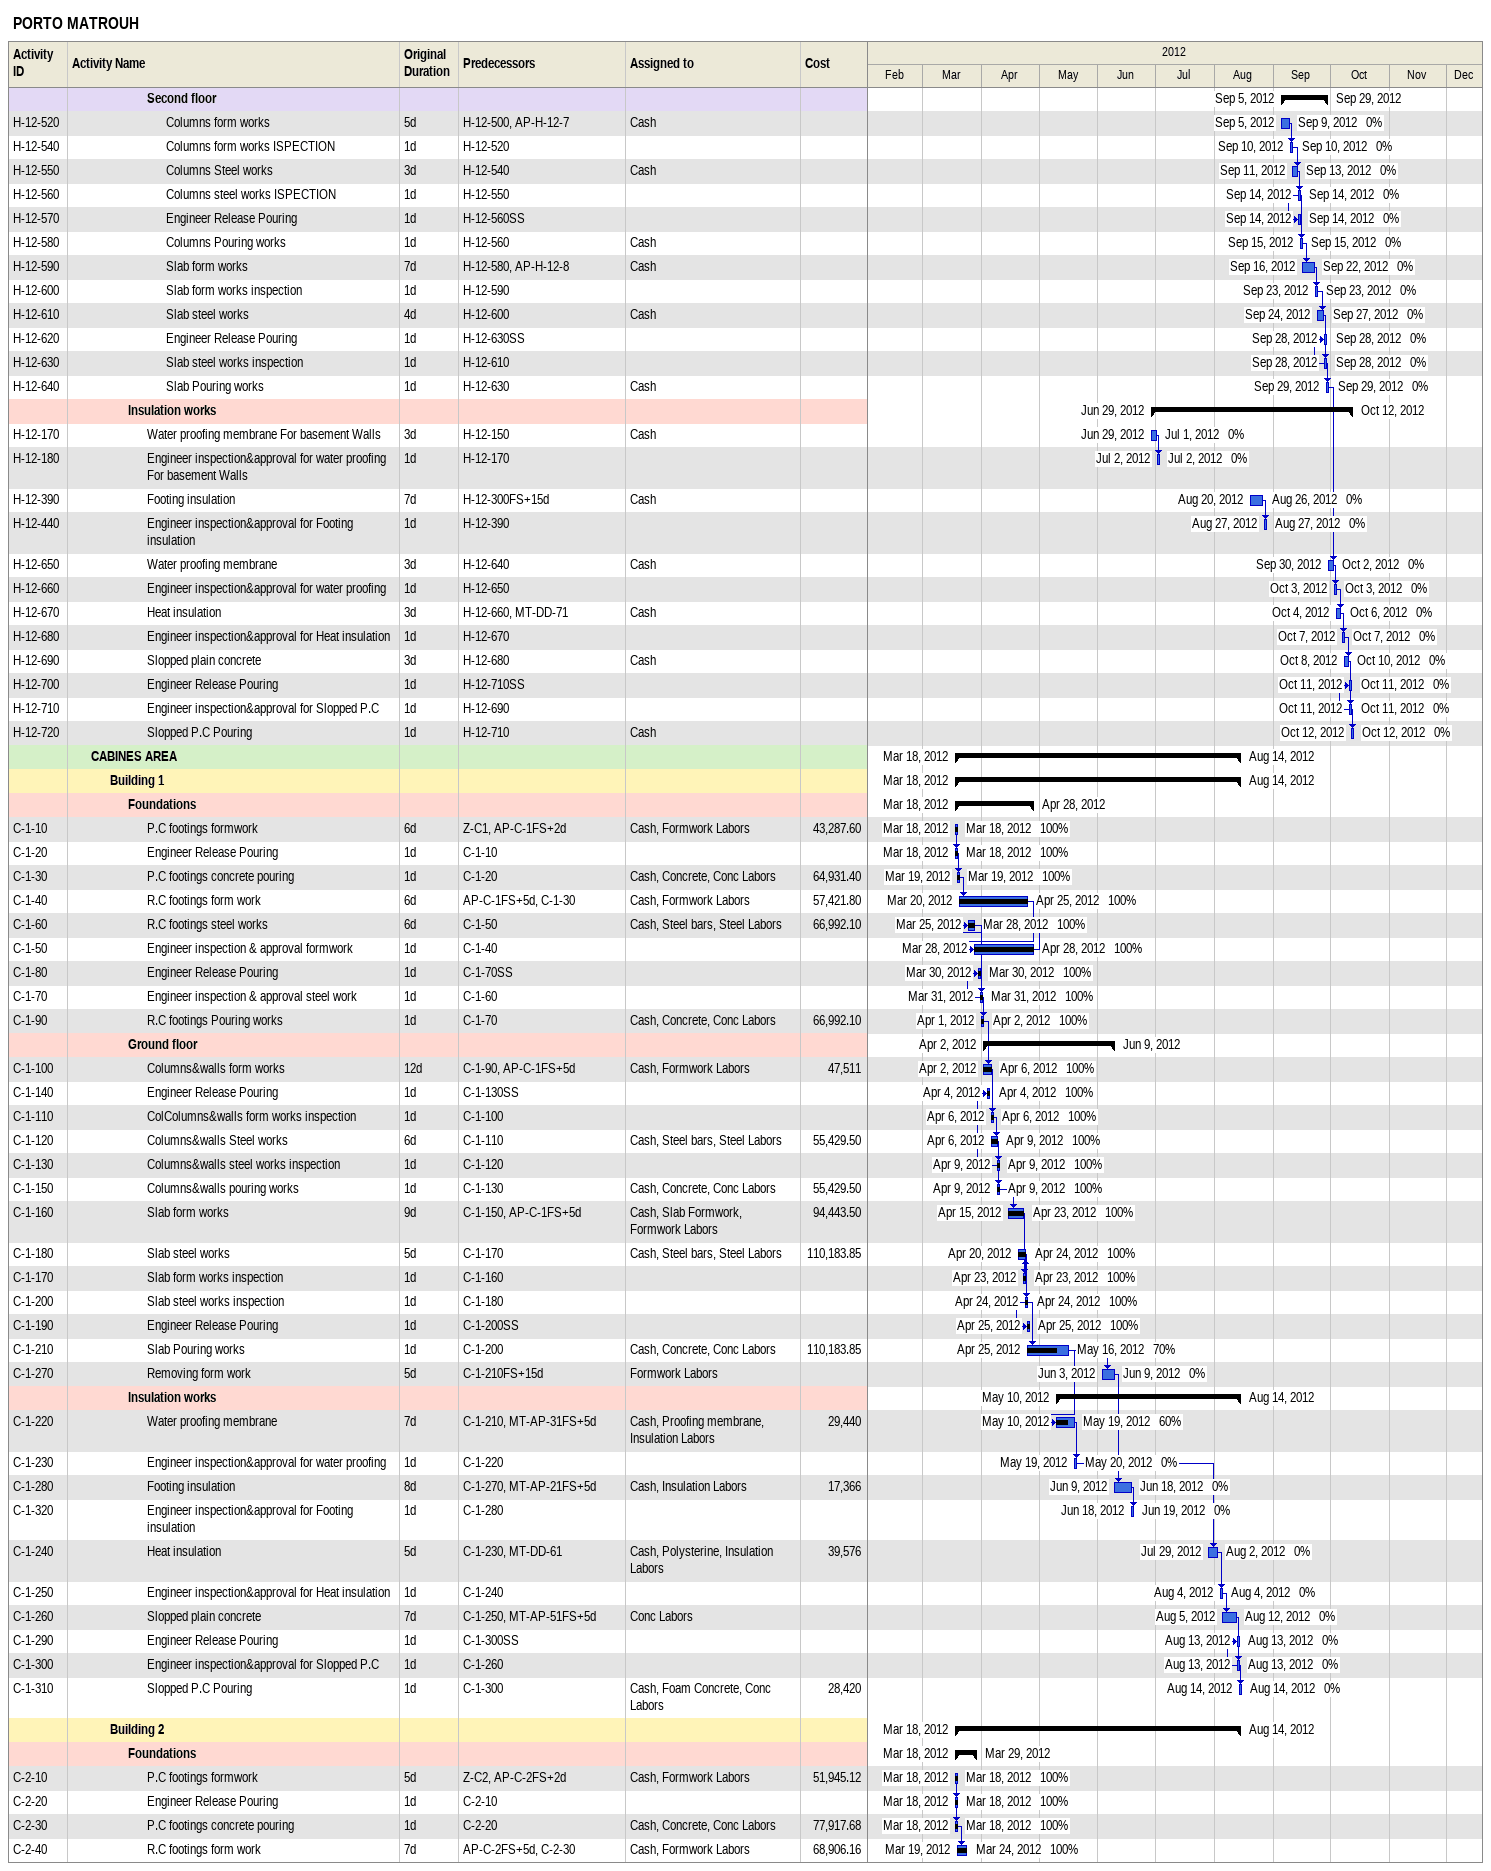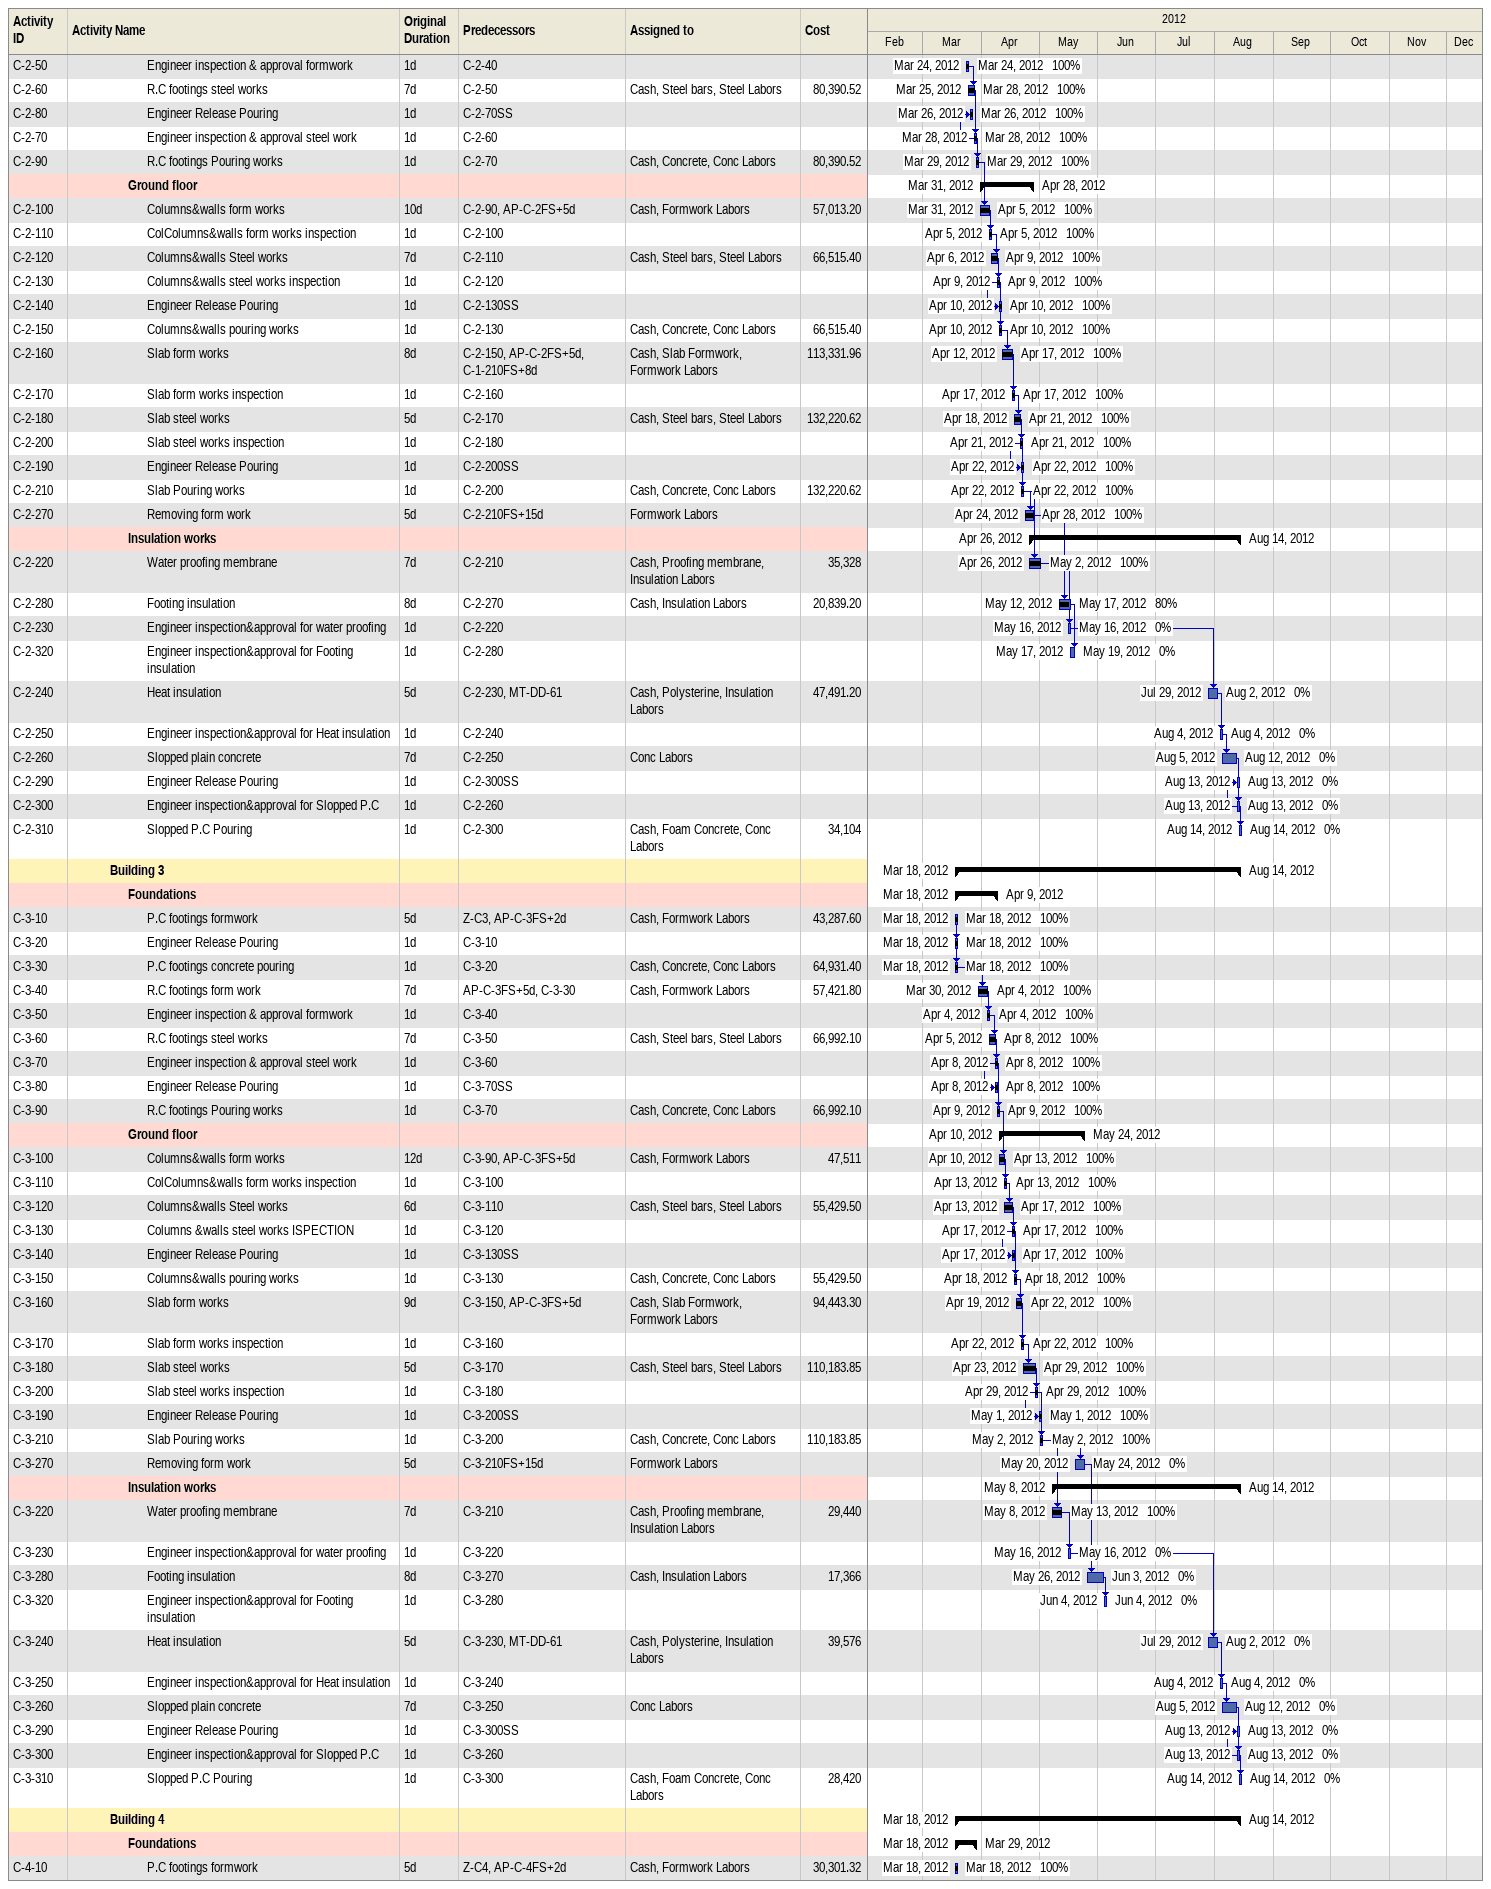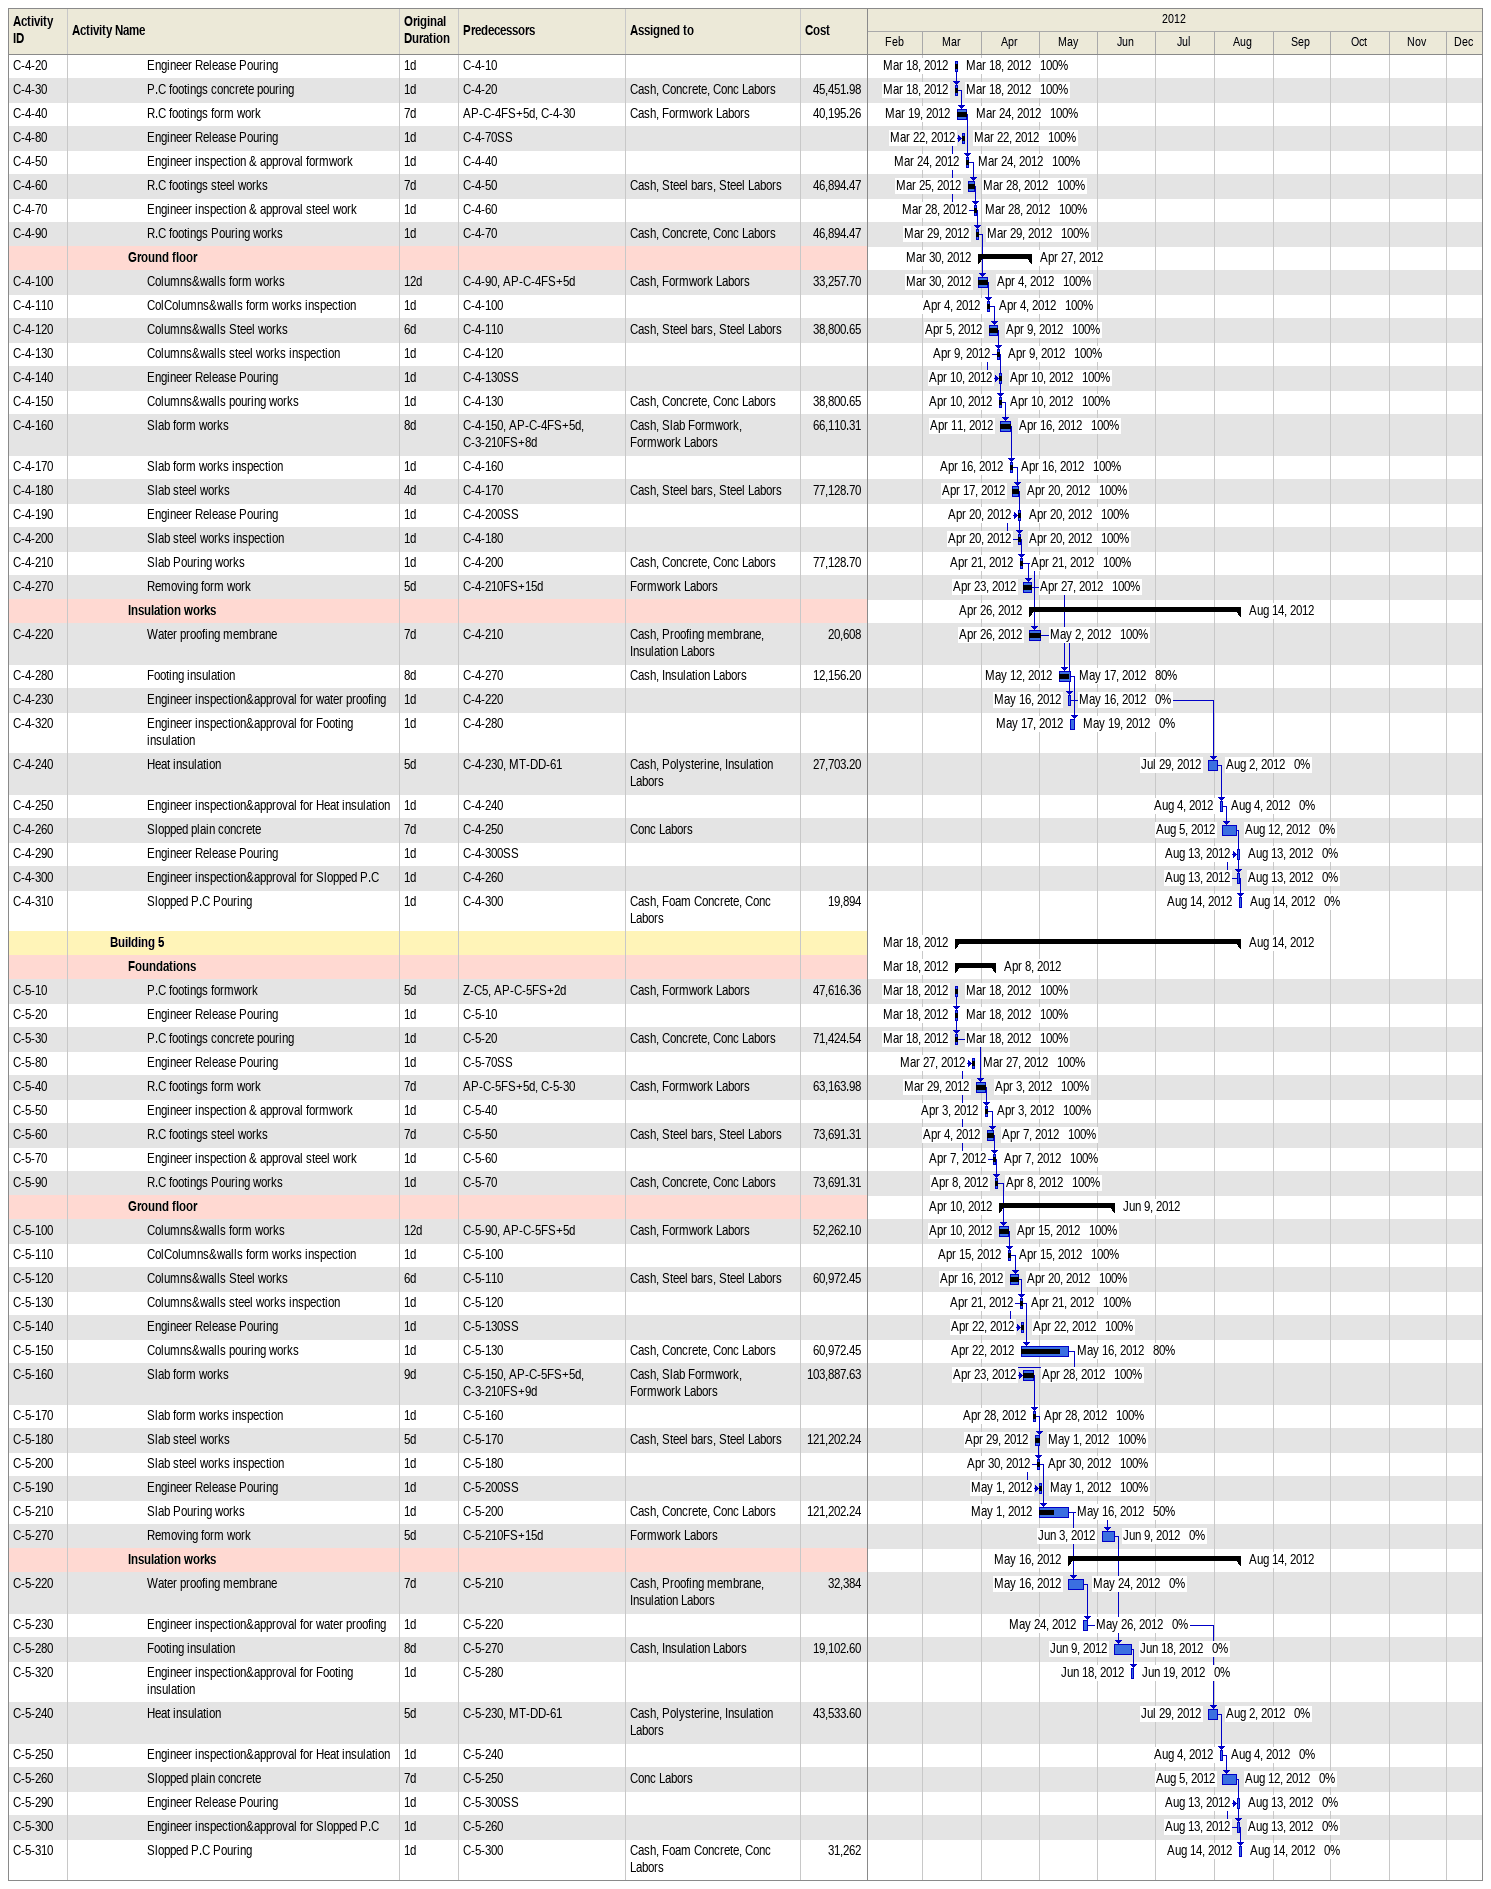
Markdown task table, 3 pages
PORTO MATROUH

| ID | Level | Task | Original duration | Start | Finish | Predecessors | Resources | % complete | Cost |
|---|---|---|---|---|---|---|---|---|---|
|  | 5 | **Second floor** |  | 2012-09-05 | 2012-09-29 |  |  |  |  |
| H-12-520 | 6 | Columns form works | 5d | 2012-09-05 | 2012-09-09 | H-12-500, AP-H-12-7 | Cash | 0 |  |
| H-12-540 | 6 | Columns form works ISPECTION | 1d | 2012-09-10 | 2012-09-10 | H-12-520 |  | 0 |  |
| H-12-550 | 6 | Columns Steel works | 3d | 2012-09-11 | 2012-09-13 | H-12-540 | Cash | 0 |  |
| H-12-560 | 6 | Columns steel works ISPECTION | 1d | 2012-09-14 | 2012-09-14 | H-12-550 |  | 0 |  |
| H-12-570 | 6 | Engineer Release Pouring | 1d | 2012-09-14 | 2012-09-14 | H-12-560SS |  | 0 |  |
| H-12-580 | 6 | Columns Pouring works | 1d | 2012-09-15 | 2012-09-15 | H-12-560 | Cash | 0 |  |
| H-12-590 | 6 | Slab form works | 7d | 2012-09-16 | 2012-09-22 | H-12-580, AP-H-12-8 | Cash | 0 |  |
| H-12-600 | 6 | Slab form works inspection | 1d | 2012-09-23 | 2012-09-23 | H-12-590 |  | 0 |  |
| H-12-610 | 6 | Slab steel works | 4d | 2012-09-24 | 2012-09-27 | H-12-600 | Cash | 0 |  |
| H-12-620 | 6 | Engineer Release Pouring | 1d | 2012-09-28 | 2012-09-28 | H-12-630SS |  | 0 |  |
| H-12-630 | 6 | Slab steel works inspection | 1d | 2012-09-28 | 2012-09-28 | H-12-610 |  | 0 |  |
| H-12-640 | 6 | Slab Pouring works | 1d | 2012-09-29 | 2012-09-29 | H-12-630 | Cash | 0 |  |
|  | 4 | **Insulation works** |  | 2012-06-29 | 2012-10-12 |  |  |  |  |
| H-12-170 | 5 | Water proofing membrane For basement Walls | 3d | 2012-06-29 | 2012-07-01 | H-12-150 | Cash | 0 |  |
| H-12-180 | 5 | Engineer inspection&approval for water proofing For basement Walls | 1d | 2012-07-02 | 2012-07-02 | H-12-170 |  | 0 |  |
| H-12-390 | 5 | Footing insulation | 7d | 2012-08-20 | 2012-08-26 | H-12-300FS+15d | Cash | 0 |  |
| H-12-440 | 5 | Engineer inspection&approval for Footing insulation | 1d | 2012-08-27 | 2012-08-27 | H-12-390 |  | 0 |  |
| H-12-650 | 5 | Water proofing membrane | 3d | 2012-09-30 | 2012-10-02 | H-12-640 | Cash | 0 |  |
| H-12-660 | 5 | Engineer inspection&approval for water proofing | 1d | 2012-10-03 | 2012-10-03 | H-12-650 |  | 0 |  |
| H-12-670 | 5 | Heat insulation | 3d | 2012-10-04 | 2012-10-06 | H-12-660, MT-DD-71 | Cash | 0 |  |
| H-12-680 | 5 | Engineer inspection&approval for Heat insulation | 1d | 2012-10-07 | 2012-10-07 | H-12-670 |  | 0 |  |
| H-12-690 | 5 | Slopped plain concrete | 3d | 2012-10-08 | 2012-10-10 | H-12-680 | Cash | 0 |  |
| H-12-700 | 5 | Engineer Release Pouring | 1d | 2012-10-11 | 2012-10-11 | H-12-710SS |  | 0 |  |
| H-12-710 | 5 | Engineer inspection&approval for Slopped P.C | 1d | 2012-10-11 | 2012-10-11 | H-12-690 |  | 0 |  |
| H-12-720 | 5 | Slopped P.C Pouring | 1d | 2012-10-12 | 2012-10-12 | H-12-710 | Cash | 0 |  |
|  | 2 | **CABINES AREA** |  | 2012-03-18 | 2012-08-14 |  |  |  |  |
|  | 3 | **Building 1** |  | 2012-03-18 | 2012-08-14 |  |  |  |  |
|  | 4 | **Foundations** |  | 2012-03-18 | 2012-04-28 |  |  |  |  |
| C-1-10 | 5 | P.C footings formwork | 6d | 2012-03-18 | 2012-03-18 | Z-C1, AP-C-1FS+2d | Cash, Formwork Labors | 100 | 43287.60 |
| C-1-20 | 5 | Engineer Release Pouring | 1d | 2012-03-18 | 2012-03-18 | C-1-10 |  | 100 |  |
| C-1-30 | 5 | P.C footings concrete pouring | 1d | 2012-03-19 | 2012-03-19 | C-1-20 | Cash, Concrete, Conc Labors | 100 | 64931.40 |
| C-1-40 | 5 | R.C footings form work | 6d | 2012-03-20 | 2012-04-25 | AP-C-1FS+5d, C-1-30 | Cash, Formwork Labors | 100 | 57421.80 |
| C-1-60 | 5 | R.C footings steel works | 6d | 2012-03-25 | 2012-03-28 | C-1-50 | Cash, Steel bars, Steel Labors | 100 | 66992.10 |
| C-1-50 | 5 | Engineer inspection & approval formwork | 1d | 2012-03-28 | 2012-04-28 | C-1-40 |  | 100 |  |
| C-1-80 | 5 | Engineer Release Pouring | 1d | 2012-03-30 | 2012-03-30 | C-1-70SS |  | 100 |  |
| C-1-70 | 5 | Engineer inspection & approval steel work | 1d | 2012-03-31 | 2012-03-31 | C-1-60 |  | 100 |  |
| C-1-90 | 5 | R.C footings Pouring works | 1d | 2012-04-01 | 2012-04-02 | C-1-70 | Cash, Concrete, Conc Labors | 100 | 66992.10 |
|  | 4 | **Ground floor** |  | 2012-04-02 | 2012-06-09 |  |  |  |  |
| C-1-100 | 5 | Columns&walls form works | 12d | 2012-04-02 | 2012-04-06 | C-1-90, AP-C-1FS+5d | Cash, Formwork Labors | 100 | 47511 |
| C-1-140 | 5 | Engineer Release Pouring | 1d | 2012-04-04 | 2012-04-04 | C-1-130SS |  | 100 |  |
| C-1-110 | 5 | ColColumns&walls form works inspection | 1d | 2012-04-06 | 2012-04-06 | C-1-100 |  | 100 |  |
| C-1-120 | 5 | Columns&walls Steel works | 6d | 2012-04-06 | 2012-04-09 | C-1-110 | Cash, Steel bars, Steel Labors | 100 | 55429.50 |
| C-1-130 | 5 | Columns&walls steel works inspection | 1d | 2012-04-09 | 2012-04-09 | C-1-120 |  | 100 |  |
| C-1-150 | 5 | Columns&walls pouring works | 1d | 2012-04-09 | 2012-04-09 | C-1-130 | Cash, Concrete, Conc Labors | 100 | 55429.50 |
| C-1-160 | 5 | Slab form works | 9d | 2012-04-15 | 2012-04-23 | C-1-150, AP-C-1FS+5d | Cash, Slab Formwork, Formwork Labors | 100 | 94443.50 |
| C-1-180 | 5 | Slab steel works | 5d | 2012-04-20 | 2012-04-24 | C-1-170 | Cash, Steel bars, Steel Labors | 100 | 110183.85 |
| C-1-170 | 5 | Slab form works inspection | 1d | 2012-04-23 | 2012-04-23 | C-1-160 |  | 100 |  |
| C-1-200 | 5 | Slab steel works inspection | 1d | 2012-04-24 | 2012-04-24 | C-1-180 |  | 100 |  |
| C-1-190 | 5 | Engineer Release Pouring | 1d | 2012-04-25 | 2012-04-25 | C-1-200SS |  | 100 |  |
| C-1-210 | 5 | Slab Pouring works | 1d | 2012-04-25 | 2012-05-16 | C-1-200 | Cash, Concrete, Conc Labors | 70 | 110183.85 |
| C-1-270 | 5 | Removing form work | 5d | 2012-06-03 | 2012-06-09 | C-1-210FS+15d | Formwork Labors | 0 |  |
|  | 4 | **Insulation works** |  | 2012-05-10 | 2012-08-14 |  |  |  |  |
| C-1-220 | 5 | Water proofing membrane | 7d | 2012-05-10 | 2012-05-19 | C-1-210, MT-AP-31FS+5d | Cash, Proofing membrane, Insulation Labors | 60 | 29440 |
| C-1-230 | 5 | Engineer inspection&approval for water proofing | 1d | 2012-05-19 | 2012-05-20 | C-1-220 |  | 0 |  |
| C-1-280 | 5 | Footing insulation | 8d | 2012-06-09 | 2012-06-18 | C-1-270, MT-AP-21FS+5d | Cash, Insulation Labors | 0 | 17366 |
| C-1-320 | 5 | Engineer inspection&approval for Footing insulation | 1d | 2012-06-18 | 2012-06-19 | C-1-280 |  | 0 |  |
| C-1-240 | 5 | Heat insulation | 5d | 2012-07-29 | 2012-08-02 | C-1-230, MT-DD-61 | Cash, Polysterine, Insulation Labors | 0 | 39576 |
| C-1-250 | 5 | Engineer inspection&approval for Heat insulation | 1d | 2012-08-04 | 2012-08-04 | C-1-240 |  | 0 |  |
| C-1-260 | 5 | Slopped plain concrete | 7d | 2012-08-05 | 2012-08-12 | C-1-250, MT-AP-51FS+5d | Conc Labors | 0 |  |
| C-1-290 | 5 | Engineer Release Pouring | 1d | 2012-08-13 | 2012-08-13 | C-1-300SS |  | 0 |  |
| C-1-300 | 5 | Engineer inspection&approval for Slopped P.C | 1d | 2012-08-13 | 2012-08-13 | C-1-260 |  | 0 |  |
| C-1-310 | 5 | Slopped P.C Pouring | 1d | 2012-08-14 | 2012-08-14 | C-1-300 | Cash, Foam Concrete, Conc Labors | 0 | 28420 |
|  | 3 | **Building 2** |  | 2012-03-18 | 2012-08-14 |  |  |  |  |
|  | 4 | **Foundations** |  | 2012-03-18 | 2012-03-29 |  |  |  |  |
| C-2-10 | 5 | P.C footings formwork | 5d | 2012-03-18 | 2012-03-18 | Z-C2, AP-C-2FS+2d | Cash, Formwork Labors | 100 | 51945.12 |
| C-2-20 | 5 | Engineer Release Pouring | 1d | 2012-03-18 | 2012-03-18 | C-2-10 |  | 100 |  |
| C-2-30 | 5 | P.C footings concrete pouring | 1d | 2012-03-18 | 2012-03-18 | C-2-20 | Cash, Concrete, Conc Labors | 100 | 77917.68 |
| C-2-40 | 5 | R.C footings form work | 7d | 2012-03-19 | 2012-03-24 | AP-C-2FS+5d, C-2-30 | Cash, Formwork Labors | 100 | 68906.16 |
| C-2-50 | 5 | Engineer inspection & approval formwork | 1d | 2012-03-24 | 2012-03-24 | C-2-40 |  | 100 |  |
| C-2-60 | 5 | R.C footings steel works | 7d | 2012-03-25 | 2012-03-28 | C-2-50 | Cash, Steel bars, Steel Labors | 100 | 80390.52 |
| C-2-80 | 5 | Engineer Release Pouring | 1d | 2012-03-26 | 2012-03-26 | C-2-70SS |  | 100 |  |
| C-2-70 | 5 | Engineer inspection & approval steel work | 1d | 2012-03-28 | 2012-03-28 | C-2-60 |  | 100 |  |
| C-2-90 | 5 | R.C footings Pouring works | 1d | 2012-03-29 | 2012-03-29 | C-2-70 | Cash, Concrete, Conc Labors | 100 | 80390.52 |
|  | 4 | **Ground floor** |  | 2012-03-31 | 2012-04-28 |  |  |  |  |
| C-2-100 | 5 | Columns&walls form works | 10d | 2012-03-31 | 2012-04-05 | C-2-90, AP-C-2FS+5d | Cash, Formwork Labors | 100 | 57013.20 |
| C-2-110 | 5 | ColColumns&walls form works inspection | 1d | 2012-04-05 | 2012-04-05 | C-2-100 |  | 100 |  |
| C-2-120 | 5 | Columns&walls Steel works | 7d | 2012-04-06 | 2012-04-09 | C-2-110 | Cash, Steel bars, Steel Labors | 100 | 66515.40 |
| C-2-130 | 5 | Columns&walls steel works inspection | 1d | 2012-04-09 | 2012-04-09 | C-2-120 |  | 100 |  |
| C-2-140 | 5 | Engineer Release Pouring | 1d | 2012-04-10 | 2012-04-10 | C-2-130SS |  | 100 |  |
| C-2-150 | 5 | Columns&walls pouring works | 1d | 2012-04-10 | 2012-04-10 | C-2-130 | Cash, Concrete, Conc Labors | 100 | 66515.40 |
| C-2-160 | 5 | Slab form works | 8d | 2012-04-12 | 2012-04-17 | C-2-150, AP-C-2FS+5d, C-1-210FS+8d | Cash, Slab Formwork, Formwork Labors | 100 | 113331.96 |
| C-2-170 | 5 | Slab form works inspection | 1d | 2012-04-17 | 2012-04-17 | C-2-160 |  | 100 |  |
| C-2-180 | 5 | Slab steel works | 5d | 2012-04-18 | 2012-04-21 | C-2-170 | Cash, Steel bars, Steel Labors | 100 | 132220.62 |
| C-2-200 | 5 | Slab steel works inspection | 1d | 2012-04-21 | 2012-04-21 | C-2-180 |  | 100 |  |
| C-2-190 | 5 | Engineer Release Pouring | 1d | 2012-04-22 | 2012-04-22 | C-2-200SS |  | 100 |  |
| C-2-210 | 5 | Slab Pouring works | 1d | 2012-04-22 | 2012-04-22 | C-2-200 | Cash, Concrete, Conc Labors | 100 | 132220.62 |
| C-2-270 | 5 | Removing form work | 5d | 2012-04-24 | 2012-04-28 | C-2-210FS+15d | Formwork Labors | 100 |  |
|  | 4 | **Insulation works** |  | 2012-04-26 | 2012-08-14 |  |  |  |  |
| C-2-220 | 5 | Water proofing membrane | 7d | 2012-04-26 | 2012-05-02 | C-2-210 | Cash, Proofing membrane, Insulation Labors | 100 | 35328 |
| C-2-280 | 5 | Footing insulation | 8d | 2012-05-12 | 2012-05-17 | C-2-270 | Cash, Insulation Labors | 80 | 20839.20 |
| C-2-230 | 5 | Engineer inspection&approval for water proofing | 1d | 2012-05-16 | 2012-05-16 | C-2-220 |  | 0 |  |
| C-2-320 | 5 | Engineer inspection&approval for Footing insulation | 1d | 2012-05-17 | 2012-05-19 | C-2-280 |  | 0 |  |
| C-2-240 | 5 | Heat insulation | 5d | 2012-07-29 | 2012-08-02 | C-2-230, MT-DD-61 | Cash, Polysterine, Insulation Labors | 0 | 47491.20 |
| C-2-250 | 5 | Engineer inspection&approval for Heat insulation | 1d | 2012-08-04 | 2012-08-04 | C-2-240 |  | 0 |  |
| C-2-260 | 5 | Slopped plain concrete | 7d | 2012-08-05 | 2012-08-12 | C-2-250 | Conc Labors | 0 |  |
| C-2-290 | 5 | Engineer Release Pouring | 1d | 2012-08-13 | 2012-08-13 | C-2-300SS |  | 0 |  |
| C-2-300 | 5 | Engineer inspection&approval for Slopped P.C | 1d | 2012-08-13 | 2012-08-13 | C-2-260 |  | 0 |  |
| C-2-310 | 5 | Slopped P.C Pouring | 1d | 2012-08-14 | 2012-08-14 | C-2-300 | Cash, Foam Concrete, Conc Labors | 0 | 34104 |
|  | 3 | **Building 3** |  | 2012-03-18 | 2012-08-14 |  |  |  |  |
|  | 4 | **Foundations** |  | 2012-03-18 | 2012-04-09 |  |  |  |  |
| C-3-10 | 5 | P.C footings formwork | 5d | 2012-03-18 | 2012-03-18 | Z-C3, AP-C-3FS+2d | Cash, Formwork Labors | 100 | 43287.60 |
| C-3-20 | 5 | Engineer Release Pouring | 1d | 2012-03-18 | 2012-03-18 | C-3-10 |  | 100 |  |
| C-3-30 | 5 | P.C footings concrete pouring | 1d | 2012-03-18 | 2012-03-18 | C-3-20 | Cash, Concrete, Conc Labors | 100 | 64931.40 |
| C-3-40 | 5 | R.C footings form work | 7d | 2012-03-30 | 2012-04-04 | AP-C-3FS+5d, C-3-30 | Cash, Formwork Labors | 100 | 57421.80 |
| C-3-50 | 5 | Engineer inspection & approval formwork | 1d | 2012-04-04 | 2012-04-04 | C-3-40 |  | 100 |  |
| C-3-60 | 5 | R.C footings steel works | 7d | 2012-04-05 | 2012-04-08 | C-3-50 | Cash, Steel bars, Steel Labors | 100 | 66992.10 |
| C-3-70 | 5 | Engineer inspection & approval steel work | 1d | 2012-04-08 | 2012-04-08 | C-3-60 |  | 100 |  |
| C-3-80 | 5 | Engineer Release Pouring | 1d | 2012-04-08 | 2012-04-08 | C-3-70SS |  | 100 |  |
| C-3-90 | 5 | R.C footings Pouring works | 1d | 2012-04-09 | 2012-04-09 | C-3-70 | Cash, Concrete, Conc Labors | 100 | 66992.10 |
|  | 4 | **Ground floor** |  | 2012-04-10 | 2012-05-24 |  |  |  |  |
| C-3-100 | 5 | Columns&walls form works | 12d | 2012-04-10 | 2012-04-13 | C-3-90, AP-C-3FS+5d | Cash, Formwork Labors | 100 | 47511 |
| C-3-110 | 5 | ColColumns&walls form works inspection | 1d | 2012-04-13 | 2012-04-13 | C-3-100 |  | 100 |  |
| C-3-120 | 5 | Columns&walls Steel works | 6d | 2012-04-13 | 2012-04-17 | C-3-110 | Cash, Steel bars, Steel Labors | 100 | 55429.50 |
| C-3-130 | 5 | Columns &walls steel works ISPECTION | 1d | 2012-04-17 | 2012-04-17 | C-3-120 |  | 100 |  |
| C-3-140 | 5 | Engineer Release Pouring | 1d | 2012-04-17 | 2012-04-17 | C-3-130SS |  | 100 |  |
| C-3-150 | 5 | Columns&walls pouring works | 1d | 2012-04-18 | 2012-04-18 | C-3-130 | Cash, Concrete, Conc Labors | 100 | 55429.50 |
| C-3-160 | 5 | Slab form works | 9d | 2012-04-19 | 2012-04-22 | C-3-150, AP-C-3FS+5d | Cash, Slab Formwork, Formwork Labors | 100 | 94443.30 |
| C-3-170 | 5 | Slab form works inspection | 1d | 2012-04-22 | 2012-04-22 | C-3-160 |  | 100 |  |
| C-3-180 | 5 | Slab steel works | 5d | 2012-04-23 | 2012-04-29 | C-3-170 | Cash, Steel bars, Steel Labors | 100 | 110183.85 |
| C-3-200 | 5 | Slab steel works inspection | 1d | 2012-04-29 | 2012-04-29 | C-3-180 |  | 100 |  |
| C-3-190 | 5 | Engineer Release Pouring | 1d | 2012-05-01 | 2012-05-01 | C-3-200SS |  | 100 |  |
| C-3-210 | 5 | Slab Pouring works | 1d | 2012-05-02 | 2012-05-02 | C-3-200 | Cash, Concrete, Conc Labors | 100 | 110183.85 |
| C-3-270 | 5 | Removing form work | 5d | 2012-05-20 | 2012-05-24 | C-3-210FS+15d | Formwork Labors | 0 |  |
|  | 4 | **Insulation works** |  | 2012-05-08 | 2012-08-14 |  |  |  |  |
| C-3-220 | 5 | Water proofing membrane | 7d | 2012-05-08 | 2012-05-13 | C-3-210 | Cash, Proofing membrane, Insulation Labors | 100 | 29440 |
| C-3-230 | 5 | Engineer inspection&approval for water proofing | 1d | 2012-05-16 | 2012-05-16 | C-3-220 |  | 0 |  |
| C-3-280 | 5 | Footing insulation | 8d | 2012-05-26 | 2012-06-03 | C-3-270 | Cash, Insulation Labors | 0 | 17366 |
| C-3-320 | 5 | Engineer inspection&approval for Footing insulation | 1d | 2012-06-04 | 2012-06-04 | C-3-280 |  | 0 |  |
| C-3-240 | 5 | Heat insulation | 5d | 2012-07-29 | 2012-08-02 | C-3-230, MT-DD-61 | Cash, Polysterine, Insulation Labors | 0 | 39576 |
| C-3-250 | 5 | Engineer inspection&approval for Heat insulation | 1d | 2012-08-04 | 2012-08-04 | C-3-240 |  | 0 |  |
| C-3-260 | 5 | Slopped plain concrete | 7d | 2012-08-05 | 2012-08-12 | C-3-250 | Conc Labors | 0 |  |
| C-3-290 | 5 | Engineer Release Pouring | 1d | 2012-08-13 | 2012-08-13 | C-3-300SS |  | 0 |  |
| C-3-300 | 5 | Engineer inspection&approval for Slopped P.C | 1d | 2012-08-13 | 2012-08-13 | C-3-260 |  | 0 |  |
| C-3-310 | 5 | Slopped P.C Pouring | 1d | 2012-08-14 | 2012-08-14 | C-3-300 | Cash, Foam Concrete, Conc Labors | 0 | 28420 |
|  | 3 | **Building 4** |  | 2012-03-18 | 2012-08-14 |  |  |  |  |
|  | 4 | **Foundations** |  | 2012-03-18 | 2012-03-29 |  |  |  |  |
| C-4-10 | 5 | P.C footings formwork | 5d | 2012-03-18 | 2012-03-18 | Z-C4, AP-C-4FS+2d | Cash, Formwork Labors | 100 | 30301.32 |
| C-4-20 | 5 | Engineer Release Pouring | 1d | 2012-03-18 | 2012-03-18 | C-4-10 |  | 100 |  |
| C-4-30 | 5 | P.C footings concrete pouring | 1d | 2012-03-18 | 2012-03-18 | C-4-20 | Cash, Concrete, Conc Labors | 100 | 45451.98 |
| C-4-40 | 5 | R.C footings form work | 7d | 2012-03-19 | 2012-03-24 | AP-C-4FS+5d, C-4-30 | Cash, Formwork Labors | 100 | 40195.26 |
| C-4-80 | 5 | Engineer Release Pouring | 1d | 2012-03-22 | 2012-03-22 | C-4-70SS |  | 100 |  |
| C-4-50 | 5 | Engineer inspection & approval formwork | 1d | 2012-03-24 | 2012-03-24 | C-4-40 |  | 100 |  |
| C-4-60 | 5 | R.C footings steel works | 7d | 2012-03-25 | 2012-03-28 | C-4-50 | Cash, Steel bars, Steel Labors | 100 | 46894.47 |
| C-4-70 | 5 | Engineer inspection & approval steel work | 1d | 2012-03-28 | 2012-03-28 | C-4-60 |  | 100 |  |
| C-4-90 | 5 | R.C footings Pouring works | 1d | 2012-03-29 | 2012-03-29 | C-4-70 | Cash, Concrete, Conc Labors | 100 | 46894.47 |
|  | 4 | **Ground floor** |  | 2012-03-30 | 2012-04-27 |  |  |  |  |
| C-4-100 | 5 | Columns&walls form works | 12d | 2012-03-30 | 2012-04-04 | C-4-90, AP-C-4FS+5d | Cash, Formwork Labors | 100 | 33257.70 |
| C-4-110 | 5 | ColColumns&walls form works inspection | 1d | 2012-04-04 | 2012-04-04 | C-4-100 |  | 100 |  |
| C-4-120 | 5 | Columns&walls Steel works | 6d | 2012-04-05 | 2012-04-09 | C-4-110 | Cash, Steel bars, Steel Labors | 100 | 38800.65 |
| C-4-130 | 5 | Columns&walls steel works inspection | 1d | 2012-04-09 | 2012-04-09 | C-4-120 |  | 100 |  |
| C-4-140 | 5 | Engineer Release Pouring | 1d | 2012-04-10 | 2012-04-10 | C-4-130SS |  | 100 |  |
| C-4-150 | 5 | Columns&walls pouring works | 1d | 2012-04-10 | 2012-04-10 | C-4-130 | Cash, Concrete, Conc Labors | 100 | 38800.65 |
| C-4-160 | 5 | Slab form works | 8d | 2012-04-11 | 2012-04-16 | C-4-150, AP-C-4FS+5d, C-3-210FS+8d | Cash, Slab Formwork, Formwork Labors | 100 | 66110.31 |
| C-4-170 | 5 | Slab form works inspection | 1d | 2012-04-16 | 2012-04-16 | C-4-160 |  | 100 |  |
| C-4-180 | 5 | Slab steel works | 4d | 2012-04-17 | 2012-04-20 | C-4-170 | Cash, Steel bars, Steel Labors | 100 | 77128.70 |
| C-4-190 | 5 | Engineer Release Pouring | 1d | 2012-04-20 | 2012-04-20 | C-4-200SS |  | 100 |  |
| C-4-200 | 5 | Slab steel works inspection | 1d | 2012-04-20 | 2012-04-20 | C-4-180 |  | 100 |  |
| C-4-210 | 5 | Slab Pouring works | 1d | 2012-04-21 | 2012-04-21 | C-4-200 | Cash, Concrete, Conc Labors | 100 | 77128.70 |
| C-4-270 | 5 | Removing form work | 5d | 2012-04-23 | 2012-04-27 | C-4-210FS+15d | Formwork Labors | 100 |  |
|  | 4 | **Insulation works** |  | 2012-04-26 | 2012-08-14 |  |  |  |  |
| C-4-220 | 5 | Water proofing membrane | 7d | 2012-04-26 | 2012-05-02 | C-4-210 | Cash, Proofing membrane, Insulation Labors | 100 | 20608 |
| C-4-280 | 5 | Footing insulation | 8d | 2012-05-12 | 2012-05-17 | C-4-270 | Cash, Insulation Labors | 80 | 12156.20 |
| C-4-230 | 5 | Engineer inspection&approval for water proofing | 1d | 2012-05-16 | 2012-05-16 | C-4-220 |  | 0 |  |
| C-4-320 | 5 | Engineer inspection&approval for Footing insulation | 1d | 2012-05-17 | 2012-05-19 | C-4-280 |  | 0 |  |
| C-4-240 | 5 | Heat insulation | 5d | 2012-07-29 | 2012-08-02 | C-4-230, MT-DD-61 | Cash, Polysterine, Insulation Labors | 0 | 27703.20 |
| C-4-250 | 5 | Engineer inspection&approval for Heat insulation | 1d | 2012-08-04 | 2012-08-04 | C-4-240 |  | 0 |  |
| C-4-260 | 5 | Slopped plain concrete | 7d | 2012-08-05 | 2012-08-12 | C-4-250 | Conc Labors | 0 |  |
| C-4-290 | 5 | Engineer Release Pouring | 1d | 2012-08-13 | 2012-08-13 | C-4-300SS |  | 0 |  |
| C-4-300 | 5 | Engineer inspection&approval for Slopped P.C | 1d | 2012-08-13 | 2012-08-13 | C-4-260 |  | 0 |  |
| C-4-310 | 5 | Slopped P.C Pouring | 1d | 2012-08-14 | 2012-08-14 | C-4-300 | Cash, Foam Concrete, Conc Labors | 0 | 19894 |
|  | 3 | **Building 5** |  | 2012-03-18 | 2012-08-14 |  |  |  |  |
|  | 4 | **Foundations** |  | 2012-03-18 | 2012-04-08 |  |  |  |  |
| C-5-10 | 5 | P.C footings formwork | 5d | 2012-03-18 | 2012-03-18 | Z-C5, AP-C-5FS+2d | Cash, Formwork Labors | 100 | 47616.36 |
| C-5-20 | 5 | Engineer Release Pouring | 1d | 2012-03-18 | 2012-03-18 | C-5-10 |  | 100 |  |
| C-5-30 | 5 | P.C footings concrete pouring | 1d | 2012-03-18 | 2012-03-18 | C-5-20 | Cash, Concrete, Conc Labors | 100 | 71424.54 |
| C-5-80 | 5 | Engineer Release Pouring | 1d | 2012-03-27 | 2012-03-27 | C-5-70SS |  | 100 |  |
| C-5-40 | 5 | R.C footings form work | 7d | 2012-03-29 | 2012-04-03 | AP-C-5FS+5d, C-5-30 | Cash, Formwork Labors | 100 | 63163.98 |
| C-5-50 | 5 | Engineer inspection & approval formwork | 1d | 2012-04-03 | 2012-04-03 | C-5-40 |  | 100 |  |
| C-5-60 | 5 | R.C footings steel works | 7d | 2012-04-04 | 2012-04-07 | C-5-50 | Cash, Steel bars, Steel Labors | 100 | 73691.31 |
| C-5-70 | 5 | Engineer inspection & approval steel work | 1d | 2012-04-07 | 2012-04-07 | C-5-60 |  | 100 |  |
| C-5-90 | 5 | R.C footings Pouring works | 1d | 2012-04-08 | 2012-04-08 | C-5-70 | Cash, Concrete, Conc Labors | 100 | 73691.31 |
|  | 4 | **Ground floor** |  | 2012-04-10 | 2012-06-09 |  |  |  |  |
| C-5-100 | 5 | Columns&walls form works | 12d | 2012-04-10 | 2012-04-15 | C-5-90, AP-C-5FS+5d | Cash, Formwork Labors | 100 | 52262.10 |
| C-5-110 | 5 | ColColumns&walls form works inspection | 1d | 2012-04-15 | 2012-04-15 | C-5-100 |  | 100 |  |
| C-5-120 | 5 | Columns&walls Steel works | 6d | 2012-04-16 | 2012-04-20 | C-5-110 | Cash, Steel bars, Steel Labors | 100 | 60972.45 |
| C-5-130 | 5 | Columns&walls steel works inspection | 1d | 2012-04-21 | 2012-04-21 | C-5-120 |  | 100 |  |
| C-5-140 | 5 | Engineer Release Pouring | 1d | 2012-04-22 | 2012-04-22 | C-5-130SS |  | 100 |  |
| C-5-150 | 5 | Columns&walls pouring works | 1d | 2012-04-22 | 2012-05-16 | C-5-130 | Cash, Concrete, Conc Labors | 80 | 60972.45 |
| C-5-160 | 5 | Slab form works | 9d | 2012-04-23 | 2012-04-28 | C-5-150, AP-C-5FS+5d, C-3-210FS+9d | Cash, Slab Formwork, Formwork Labors | 100 | 103887.63 |
| C-5-170 | 5 | Slab form works inspection | 1d | 2012-04-28 | 2012-04-28 | C-5-160 |  | 100 |  |
| C-5-180 | 5 | Slab steel works | 5d | 2012-04-29 | 2012-05-01 | C-5-170 | Cash, Steel bars, Steel Labors | 100 | 121202.24 |
| C-5-200 | 5 | Slab steel works inspection | 1d | 2012-04-30 | 2012-04-30 | C-5-180 |  | 100 |  |
| C-5-190 | 5 | Engineer Release Pouring | 1d | 2012-05-01 | 2012-05-01 | C-5-200SS |  | 100 |  |
| C-5-210 | 5 | Slab Pouring works | 1d | 2012-05-01 | 2012-05-16 | C-5-200 | Cash, Concrete, Conc Labors | 50 | 121202.24 |
| C-5-270 | 5 | Removing form work | 5d | 2012-06-03 | 2012-06-09 | C-5-210FS+15d | Formwork Labors | 0 |  |
|  | 4 | **Insulation works** |  | 2012-05-16 | 2012-08-14 |  |  |  |  |
| C-5-220 | 5 | Water proofing membrane | 7d | 2012-05-16 | 2012-05-24 | C-5-210 | Cash, Proofing membrane, Insulation Labors | 0 | 32384 |
| C-5-230 | 5 | Engineer inspection&approval for water proofing | 1d | 2012-05-24 | 2012-05-26 | C-5-220 |  | 0 |  |
| C-5-280 | 5 | Footing insulation | 8d | 2012-06-09 | 2012-06-18 | C-5-270 | Cash, Insulation Labors | 0 | 19102.60 |
| C-5-320 | 5 | Engineer inspection&approval for Footing insulation | 1d | 2012-06-18 | 2012-06-19 | C-5-280 |  | 0 |  |
| C-5-240 | 5 | Heat insulation | 5d | 2012-07-29 | 2012-08-02 | C-5-230, MT-DD-61 | Cash, Polysterine, Insulation Labors | 0 | 43533.60 |
| C-5-250 | 5 | Engineer inspection&approval for Heat insulation | 1d | 2012-08-04 | 2012-08-04 | C-5-240 |  | 0 |  |
| C-5-260 | 5 | Slopped plain concrete | 7d | 2012-08-05 | 2012-08-12 | C-5-250 | Conc Labors | 0 |  |
| C-5-290 | 5 | Engineer Release Pouring | 1d | 2012-08-13 | 2012-08-13 | C-5-300SS |  | 0 |  |
| C-5-300 | 5 | Engineer inspection&approval for Slopped P.C | 1d | 2012-08-13 | 2012-08-13 | C-5-260 |  | 0 |  |
| C-5-310 | 5 | Slopped P.C Pouring | 1d | 2012-08-14 | 2012-08-14 | C-5-300 | Cash, Foam Concrete, Conc Labors | 0 | 31262 |
